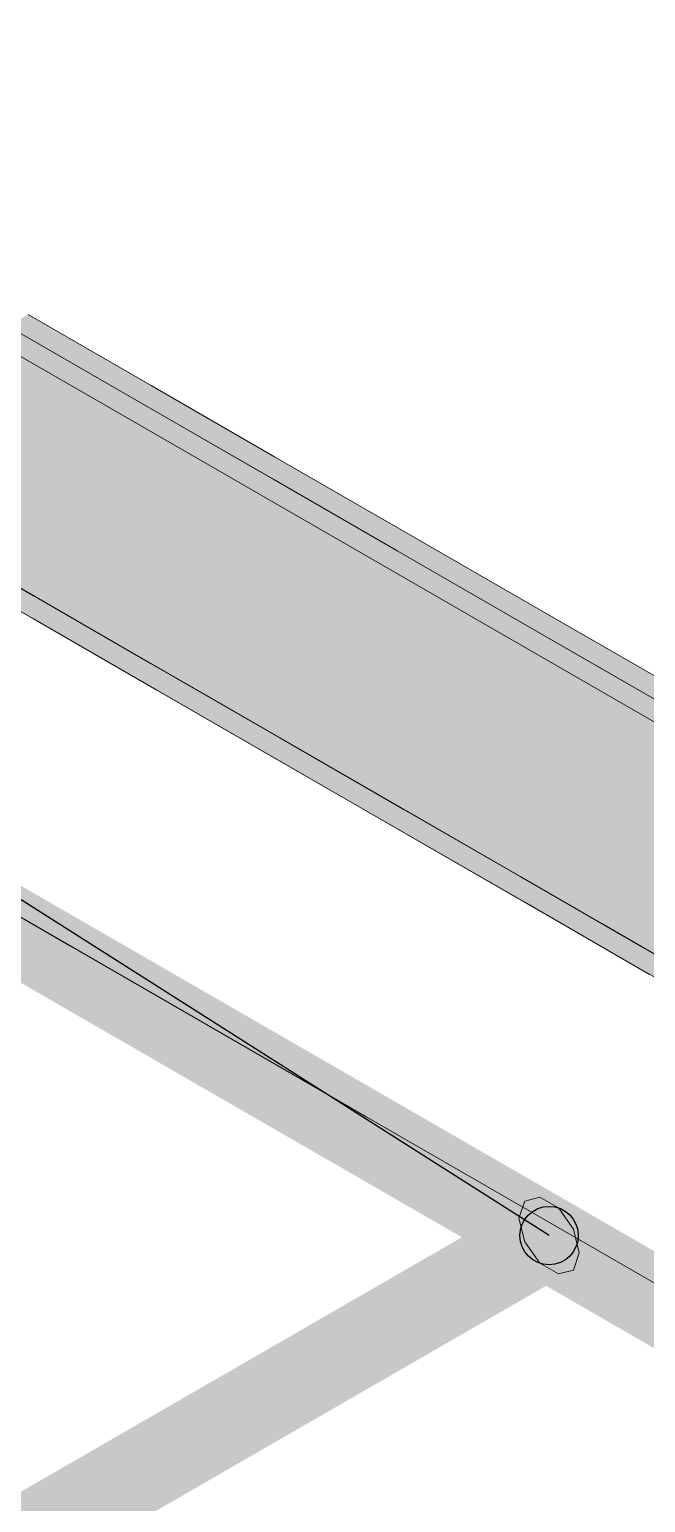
# Model space of a CAD drawing. Header units: metres. Extents: x 349021 to 349543, y 9281040 to 9281959.
# Drawn here: x 349208.0161 to 349208.1848, y 9281042.0137 to 9281042.4173 of the extents above; entities that cross this region are included whole.
import ezdxf

# ---------------------------------------------------------------- set-up
doc = ezdxf.new("R2010")
doc.units = ezdxf.units.M
doc.header["$LTSCALE"] = 0.25
doc.layers.add('ISO-3D', color=7, linetype='CONTINUOUS', lineweight=13)
doc.layers.add('ISO-3D-ARISTAS', color=250, linetype='CONTINUOUS', lineweight=13)
doc.layers.add('LLAMADAS-NUM', color=30, linetype='CONTINUOUS', lineweight=25, true_color=0xc05014)

msp = doc.modelspace()

# ---------------------------------------------------------------- linework, layer by layer
at = {"layer": 'ISO-3D', "true_color": 0x262a30}
for points in [[(349208.02999, 9281042.28648), (349207.99567, 9281042.3063), (349208.02999, 9281042.32458), (349207.99567, 9281042.3444)], [(349208.04944, 9281042.31335), (349208.01571, 9281042.33283), (349208.04944, 9281042.3197), (349208.01571, 9281042.33918)], [(349208.04944, 9281042.27842), (349208.01571, 9281042.2979), (349208.04944, 9281042.31335), (349208.01571, 9281042.33283)], [(349208.0643, 9281042.26667), (349208.02999, 9281042.28648), (349208.0643, 9281042.30477), (349208.02999, 9281042.32458)], [(349208.08318, 9281042.29387), (349208.04944, 9281042.31335), (349208.08318, 9281042.30022), (349208.04944, 9281042.3197)], [(349208.08318, 9281042.25895), (349208.04944, 9281042.27842), (349208.08318, 9281042.29387), (349208.04944, 9281042.31335)], [(349208.02999, 9281042.24838), (349207.99567, 9281042.2682), (349208.02999, 9281042.28648), (349207.99567, 9281042.3063)], [(349208.09862, 9281042.24686), (349208.0643, 9281042.26667), (349208.09862, 9281042.28496), (349208.0643, 9281042.30477)], [(349208.11692, 9281042.27439), (349208.08318, 9281042.29387), (349208.11692, 9281042.28074), (349208.08318, 9281042.30022)], [(349208.04944, 9281042.2435), (349208.01571, 9281042.26298), (349208.04944, 9281042.27842), (349208.01571, 9281042.2979)], [(349208.11692, 9281042.23947), (349208.08318, 9281042.25895), (349208.11692, 9281042.27439), (349208.08318, 9281042.29387)], [(349208.0643, 9281042.22857), (349208.02999, 9281042.24838), (349208.0643, 9281042.26667), (349208.02999, 9281042.28648)], [(349208.13294, 9281042.22704), (349208.09862, 9281042.24686), (349208.13294, 9281042.26514), (349208.09862, 9281042.28496)], [(349208.01719, 9281042.25577), (349207.98345, 9281042.27525), (349208.01719, 9281042.26212), (349207.98345, 9281042.2816)], [(349208.15065, 9281042.25492), (349208.11692, 9281042.27439), (349208.15065, 9281042.26127), (349208.11692, 9281042.28074)], [(349208.08318, 9281042.22402), (349208.04944, 9281042.2435), (349208.08318, 9281042.25895), (349208.04944, 9281042.27842)], [(349208.15065, 9281042.21999), (349208.11692, 9281042.23947), (349208.15065, 9281042.25492), (349208.11692, 9281042.27439)], [(349208.09862, 9281042.20876), (349208.0643, 9281042.22857), (349208.09862, 9281042.24686), (349208.0643, 9281042.26667)], [(349208.16726, 9281042.20723), (349208.13294, 9281042.22704), (349208.16726, 9281042.24533), (349208.13294, 9281042.26514)], [(349208.05093, 9281042.23629), (349208.01719, 9281042.25577), (349208.05093, 9281042.24264), (349208.01719, 9281042.26212)], [(349208.11692, 9281042.20454), (349208.08318, 9281042.22402), (349208.11692, 9281042.23947), (349208.08318, 9281042.25895)], [(349208.18439, 9281042.23544), (349208.15065, 9281042.25492), (349208.18439, 9281042.24179), (349208.15065, 9281042.26127)], [(349208.18439, 9281042.20051), (349208.15065, 9281042.21999), (349208.18439, 9281042.23544), (349208.15065, 9281042.25492)], [(349208.13294, 9281042.18894), (349208.09862, 9281042.20876), (349208.13294, 9281042.22704), (349208.09862, 9281042.24686)], [(349208.08466, 9281042.21682), (349208.05093, 9281042.23629), (349208.08466, 9281042.22317), (349208.05093, 9281042.24264)], [(349208.20157, 9281042.18742), (349208.16726, 9281042.20723), (349208.20157, 9281042.22552), (349208.16726, 9281042.24533)], [(349208.15065, 9281042.18507), (349208.11692, 9281042.20454), (349208.15065, 9281042.21999), (349208.11692, 9281042.23947)], [(349208.21812, 9281042.21596), (349208.18439, 9281042.23544), (349208.21812, 9281042.22231), (349208.18439, 9281042.24179)], [(349208.21812, 9281042.18104), (349208.18439, 9281042.20051), (349208.21812, 9281042.21596), (349208.18439, 9281042.23544)], [(349208.16726, 9281042.16913), (349208.13294, 9281042.18894), (349208.16726, 9281042.20723), (349208.13294, 9281042.22704)], [(349208.1184, 9281042.19734), (349208.08466, 9281042.21682), (349208.1184, 9281042.20369), (349208.08466, 9281042.22317)], [(349208.18439, 9281042.16559), (349208.15065, 9281042.18507), (349208.18439, 9281042.20051), (349208.15065, 9281042.21999)], [(349208.20157, 9281042.14932), (349208.16726, 9281042.16913), (349208.20157, 9281042.18742), (349208.16726, 9281042.20723)], [(349208.15213, 9281042.17786), (349208.1184, 9281042.19734), (349208.15213, 9281042.18421), (349208.1184, 9281042.20369)], [(349208.21812, 9281042.14611), (349208.18439, 9281042.16559), (349208.21812, 9281042.18104), (349208.18439, 9281042.20051)], [(349208.18587, 9281042.15838), (349208.15213, 9281042.17786), (349208.18587, 9281042.16473), (349208.15213, 9281042.18421)]]:
    msp.add_solid(points, dxfattribs=at)
at = {"layer": 'ISO-3D', "true_color": 0x2b2e35}
for points in [[(349208.04395, 9281042.31652), (349208.0137, 9281042.29906), (349208.01021, 9281042.336), (349207.97996, 9281042.31854)], [(349208.04944, 9281042.3197), (349208.04395, 9281042.31652), (349208.01571, 9281042.33918), (349208.01021, 9281042.336)], [(349208.04944, 9281042.31335), (349208.01645, 9281042.2943), (349208.01571, 9281042.33283), (349207.98271, 9281042.31378)], [(349208.08318, 9281042.30022), (349208.07768, 9281042.29705), (349208.04944, 9281042.3197), (349208.04395, 9281042.31652)], [(349208.07768, 9281042.29705), (349208.04744, 9281042.27958), (349208.04395, 9281042.31652), (349208.0137, 9281042.29906)], [(349208.01645, 9281042.2943), (349207.98345, 9281042.27525), (349207.98271, 9281042.31378), (349207.94972, 9281042.29473)], [(349208.08318, 9281042.29387), (349208.05018, 9281042.27482), (349208.04944, 9281042.31335), (349208.01645, 9281042.2943)], [(349208.04744, 9281042.27958), (349208.01719, 9281042.26212), (349208.0137, 9281042.29906), (349207.98345, 9281042.2816)], [(349208.11692, 9281042.28074), (349208.11142, 9281042.27757), (349208.08318, 9281042.30022), (349208.07768, 9281042.29705)], [(349208.11142, 9281042.27757), (349208.08117, 9281042.26011), (349208.07768, 9281042.29705), (349208.04744, 9281042.27958)], [(349208.05018, 9281042.27482), (349208.01719, 9281042.25577), (349208.01645, 9281042.2943), (349207.98345, 9281042.27525)], [(349208.11692, 9281042.27439), (349208.08392, 9281042.25534), (349208.08318, 9281042.29387), (349208.05018, 9281042.27482)], [(349208.08117, 9281042.26011), (349208.05093, 9281042.24264), (349208.04744, 9281042.27958), (349208.01719, 9281042.26212)], [(349208.15065, 9281042.26127), (349208.14515, 9281042.25809), (349208.11692, 9281042.28074), (349208.11142, 9281042.27757)], [(349208.14515, 9281042.25809), (349208.11491, 9281042.24063), (349208.11142, 9281042.27757), (349208.08117, 9281042.26011)], [(349208.03548, 9281042.25156), (349208.02999, 9281042.24838), (349208.00117, 9281042.27137), (349207.99567, 9281042.2682)], [(349208.08392, 9281042.25534), (349208.05093, 9281042.23629), (349208.05018, 9281042.27482), (349208.01719, 9281042.25577)], [(349208.15065, 9281042.25492), (349208.11766, 9281042.23587), (349208.11692, 9281042.27439), (349208.08392, 9281042.25534)], [(349208.11491, 9281042.24063), (349208.08466, 9281042.22317), (349208.08117, 9281042.26011), (349208.05093, 9281042.24264)], [(349208.18439, 9281042.24179), (349208.17889, 9281042.23861), (349208.15065, 9281042.26127), (349208.14515, 9281042.25809)], [(349208.11766, 9281042.23587), (349208.08466, 9281042.21682), (349208.08392, 9281042.25534), (349208.05093, 9281042.23629)], [(349208.17889, 9281042.23861), (349208.14864, 9281042.22115), (349208.14515, 9281042.25809), (349208.11491, 9281042.24063)], [(349208.18439, 9281042.23544), (349208.15139, 9281042.21639), (349208.15065, 9281042.25492), (349208.11766, 9281042.23587)], [(349208.0698, 9281042.23175), (349208.0643, 9281042.22857), (349208.03548, 9281042.25156), (349208.02999, 9281042.24838)], [(349208.14864, 9281042.22115), (349208.1184, 9281042.20369), (349208.11491, 9281042.24063), (349208.08466, 9281042.22317)], [(349208.21262, 9281042.21914), (349208.18238, 9281042.20167), (349208.17889, 9281042.23861), (349208.14864, 9281042.22115)], [(349208.21812, 9281042.22231), (349208.21262, 9281042.21914), (349208.18439, 9281042.24179), (349208.17889, 9281042.23861)], [(349208.15139, 9281042.21639), (349208.1184, 9281042.19734), (349208.11766, 9281042.23587), (349208.08466, 9281042.21682)], [(349208.21812, 9281042.21596), (349208.18513, 9281042.19691), (349208.18439, 9281042.23544), (349208.15139, 9281042.21639)], [(349208.10412, 9281042.21193), (349208.09862, 9281042.20876), (349208.0698, 9281042.23175), (349208.0643, 9281042.22857)], [(349208.18238, 9281042.20167), (349208.15213, 9281042.18421), (349208.14864, 9281042.22115), (349208.1184, 9281042.20369)], [(349208.24636, 9281042.19966), (349208.21611, 9281042.1822), (349208.21262, 9281042.21914), (349208.18238, 9281042.20167)], [(349208.18513, 9281042.19691), (349208.15213, 9281042.17786), (349208.15139, 9281042.21639), (349208.1184, 9281042.19734)], [(349208.13844, 9281042.19212), (349208.13294, 9281042.18894), (349208.10412, 9281042.21193), (349208.09862, 9281042.20876)], [(349208.21611, 9281042.1822), (349208.18587, 9281042.16473), (349208.18238, 9281042.20167), (349208.15213, 9281042.18421)], [(349208.21886, 9281042.17743), (349208.18587, 9281042.15838), (349208.18513, 9281042.19691), (349208.15213, 9281042.17786)], [(349208.17276, 9281042.17231), (349208.16726, 9281042.16913), (349208.13844, 9281042.19212), (349208.13294, 9281042.18894)], [(349208.20707, 9281042.15249), (349208.20157, 9281042.14932), (349208.17276, 9281042.17231), (349208.16726, 9281042.16913)]]:
    msp.add_solid(points, dxfattribs=at)
at = {"layer": 'ISO-3D', "true_color": 0x7c4f34}
for points in [[(349208.08628, 9281042.13948), (349208.08119, 9281042.13654), (349208.00368, 9281042.18717), (349207.99858, 9281042.18423)], [(349208.08119, 9281042.11842), (349208.08628, 9281042.12136), (349207.99858, 9281042.16611), (349208.00368, 9281042.16906)], [(349208.16889, 9281042.09179), (349208.16379, 9281042.08885), (349208.08628, 9281042.13948), (349208.08119, 9281042.13654)], [(349208.16379, 9281042.07073), (349208.16889, 9281042.07367), (349208.08119, 9281042.11842), (349208.08628, 9281042.12136)], [(349208.1558, 9281042.09736), (349208.16089, 9281042.09441), (349208.07319, 9281042.04966), (349208.07829, 9281042.04672)], [(349208.25149, 9281042.0441), (349208.2464, 9281042.04115), (349208.16889, 9281042.09179), (349208.16379, 9281042.08885)], [(349208.16089, 9281042.07629), (349208.1558, 9281042.07924), (349208.07829, 9281042.0286), (349208.07319, 9281042.03155)], [(349208.2464, 9281042.02304), (349208.25149, 9281042.02598), (349208.16379, 9281042.07073), (349208.16889, 9281042.07367)], [(349208.07319, 9281042.04966), (349208.07829, 9281042.04672), (349207.99059, 9281042.00197), (349207.99568, 9281041.99903)], [(349208.07829, 9281042.0286), (349208.07319, 9281042.03155), (349207.99568, 9281041.98091), (349207.99059, 9281041.98385)]]:
    msp.add_solid(points, dxfattribs=at)
at = {"layer": 'ISO-3D', "true_color": 0x603d28}
for points in [[(349208.09041, 9281042.1384), (349208.08628, 9281042.13948), (349208.0078, 9281042.1861), (349208.00368, 9281042.18717)], [(349208.09198, 9281042.13371), (349208.09041, 9281042.1384), (349208.00938, 9281042.18141), (349208.0078, 9281042.1861)], [(349208.07549, 9281042.12419), (349208.07706, 9281042.1195), (349207.99288, 9281042.17188), (349207.99446, 9281042.16719)], [(349208.07706, 9281042.1195), (349208.08119, 9281042.11842), (349207.99446, 9281042.16719), (349207.99858, 9281042.16611)], [(349208.17301, 9281042.09071), (349208.16889, 9281042.09179), (349208.09041, 9281042.1384), (349208.08628, 9281042.13948)], [(349208.17459, 9281042.08602), (349208.17301, 9281042.09071), (349208.09198, 9281042.13371), (349208.09041, 9281042.1384)], [(349208.15809, 9281042.0765), (349208.15967, 9281042.07181), (349208.07549, 9281042.12419), (349208.07706, 9281042.1195)], [(349208.15967, 9281042.07181), (349208.16379, 9281042.07073), (349208.07706, 9281042.1195), (349208.08119, 9281042.11842)], [(349208.25562, 9281042.04302), (349208.25149, 9281042.0441), (349208.17301, 9281042.09071), (349208.16889, 9281042.09179)], [(349208.25719, 9281042.03833), (349208.25562, 9281042.04302), (349208.17459, 9281042.08602), (349208.17301, 9281042.09071)], [(349208.2407, 9281042.0288), (349208.24227, 9281042.02412), (349208.15809, 9281042.0765), (349208.15967, 9281042.07181)], [(349208.24227, 9281042.02412), (349208.2464, 9281042.02304), (349208.15967, 9281042.07181), (349208.16379, 9281042.07073)]]:
    msp.add_solid(points, dxfattribs=at)
at = {"layer": 'ISO-3D', "true_color": 0x865538}
for points in [[(349208.08119, 9281042.13654), (349208.07706, 9281042.1307), (349207.99858, 9281042.18423), (349207.99446, 9281042.17839)], [(349208.08628, 9281042.12136), (349208.09041, 9281042.12721), (349208.00368, 9281042.16906), (349208.0078, 9281042.1749)], [(349208.16379, 9281042.08885), (349208.15967, 9281042.08301), (349208.08119, 9281042.13654), (349208.07706, 9281042.1307)], [(349208.16889, 9281042.07367), (349208.17301, 9281042.07951), (349208.08628, 9281042.12136), (349208.09041, 9281042.12721)], [(349208.2464, 9281042.04115), (349208.24227, 9281042.03531), (349208.16379, 9281042.08885), (349208.15967, 9281042.08301)], [(349208.25149, 9281042.02598), (349208.25562, 9281042.03182), (349208.16889, 9281042.07367), (349208.17301, 9281042.07951)]]:
    msp.add_solid(points, dxfattribs=at)
at = {"layer": 'ISO-3D', "true_color": 0x7b4f34}
for points in [[(349208.07706, 9281042.1307), (349208.07549, 9281042.12419), (349207.99446, 9281042.17839), (349207.99288, 9281042.17188)], [(349208.09041, 9281042.12721), (349208.09198, 9281042.13371), (349208.0078, 9281042.1749), (349208.00938, 9281042.18141)], [(349208.17301, 9281042.07951), (349208.17459, 9281042.08602), (349208.09041, 9281042.12721), (349208.09198, 9281042.13371)], [(349208.15967, 9281042.08301), (349208.15809, 9281042.0765), (349208.07706, 9281042.1307), (349208.07549, 9281042.12419)], [(349208.25562, 9281042.03182), (349208.25719, 9281042.03833), (349208.17301, 9281042.07951), (349208.17459, 9281042.08602)], [(349208.24227, 9281042.03531), (349208.2407, 9281042.0288), (349208.15967, 9281042.08301), (349208.15809, 9281042.0765)]]:
    msp.add_solid(points, dxfattribs=at)
at = {"layer": 'ISO-3D', "true_color": 0x67422b}
for points in [[(349208.15167, 9281042.09628), (349208.1558, 9281042.09736), (349208.06907, 9281042.04858), (349208.07319, 9281042.04966)], [(349208.16502, 9281042.07737), (349208.16089, 9281042.07629), (349208.08241, 9281042.02968), (349208.07829, 9281042.0286)], [(349208.06907, 9281042.04858), (349208.07319, 9281042.04966), (349207.98646, 9281042.00089), (349207.99059, 9281042.00197)], [(349208.08241, 9281042.02968), (349208.07829, 9281042.0286), (349207.99981, 9281041.98199), (349207.99568, 9281041.98091)]]:
    msp.add_solid(points, dxfattribs=at)
at = {"layer": 'ISO-3D', "true_color": 0x6f472f}
for points in [[(349208.15835, 9281042.08682), (349208.15167, 9281042.09628), (349208.1558, 9281042.09736)], [(349208.15835, 9281042.08682), (349208.1558, 9281042.09736), (349208.16089, 9281042.09441)], [(349208.15835, 9281042.08682), (349208.1501, 9281042.09159), (349208.15167, 9281042.09628)], [(349208.15835, 9281042.08682), (349208.16089, 9281042.09441), (349208.16502, 9281042.08857)], [(349208.15835, 9281042.08682), (349208.15167, 9281042.08508), (349208.1501, 9281042.09159)], [(349208.15835, 9281042.08682), (349208.1558, 9281042.07924), (349208.15167, 9281042.08508)], [(349208.15835, 9281042.08682), (349208.16089, 9281042.07629), (349208.1558, 9281042.07924)], [(349208.15835, 9281042.08682), (349208.16502, 9281042.08857), (349208.16659, 9281042.08206)], [(349208.15835, 9281042.08682), (349208.16502, 9281042.07737), (349208.16089, 9281042.07629)], [(349208.15835, 9281042.08682), (349208.16659, 9281042.08206), (349208.16502, 9281042.07737)]]:
    msp.add_solid(points, dxfattribs=at)
at = {"layer": 'ISO-3D', "true_color": 0x553624}
for points in [[(349208.1501, 9281042.09159), (349208.15167, 9281042.09628), (349208.06749, 9281042.0439), (349208.06907, 9281042.04858)], [(349208.16659, 9281042.08206), (349208.16502, 9281042.07737), (349208.08399, 9281042.03437), (349208.08241, 9281042.02968)], [(349208.06749, 9281042.0439), (349208.06907, 9281042.04858), (349207.98489, 9281041.9962), (349207.98646, 9281042.00089)], [(349208.08399, 9281042.03437), (349208.08241, 9281042.02968), (349208.00138, 9281041.98668), (349207.99981, 9281041.98199)]]:
    msp.add_solid(points, dxfattribs=at)
at = {"layer": 'ISO-3D', "true_color": 0x7f5135}
for points in [[(349208.16089, 9281042.09441), (349208.16502, 9281042.08857), (349208.07829, 9281042.04672), (349208.08241, 9281042.04088)], [(349208.1558, 9281042.07924), (349208.15167, 9281042.08508), (349208.07319, 9281042.03155), (349208.06907, 9281042.03739)], [(349208.07829, 9281042.04672), (349208.08241, 9281042.04088), (349207.99568, 9281041.99903), (349207.99981, 9281041.99319)], [(349208.07319, 9281042.03155), (349208.06907, 9281042.03739), (349207.99059, 9281041.98385), (349207.98646, 9281041.98969)]]:
    msp.add_solid(points, dxfattribs=at)
at = {"layer": 'ISO-3D', "true_color": 0x70472f}
for points in [[(349208.15167, 9281042.08508), (349208.1501, 9281042.09159), (349208.06907, 9281042.03739), (349208.06749, 9281042.0439)], [(349208.16502, 9281042.08857), (349208.16659, 9281042.08206), (349208.08241, 9281042.04088), (349208.08399, 9281042.03437)], [(349208.06907, 9281042.03739), (349208.06749, 9281042.0439), (349207.98646, 9281041.98969), (349207.98489, 9281041.9962)], [(349208.08241, 9281042.04088), (349208.08399, 9281042.03437), (349207.99981, 9281041.99319), (349208.00138, 9281041.98668)]]:
    msp.add_solid(points, dxfattribs=at)
at = {"layer": 'ISO-3D-ARISTAS', "color": 250}
for p, q in [((349207.8584, 9281042.4173), (349208.02727, 9281042.3198)), ((349207.8584, 9281042.4173), (349208.02727, 9281042.3198)), ((349207.99567, 9281042.3444), (349208.02999, 9281042.32458)), ((349208.01571, 9281042.33918), (349208.04944, 9281042.3197)), ((349208.01571, 9281042.33918), (349208.04944, 9281042.3197)), ((349208.01571, 9281042.33283), (349208.04944, 9281042.31335)), ((349208.02999, 9281042.32458), (349208.0643, 9281042.30477)), ((349208.02727, 9281042.3198), (349208.19615, 9281042.2223)), ((349208.02727, 9281042.3198), (349208.19615, 9281042.2223)), ((349208.04944, 9281042.3197), (349208.08318, 9281042.30022)), ((349208.04944, 9281042.3197), (349208.08318, 9281042.30022)), ((349208.04944, 9281042.31335), (349208.08318, 9281042.29387)), ((349208.0643, 9281042.30477), (349208.09862, 9281042.28496)), ((349208.08318, 9281042.30022), (349208.11692, 9281042.28074)), ((349208.08318, 9281042.30022), (349208.11692, 9281042.28074)), ((349208.08318, 9281042.29387), (349208.11692, 9281042.27439)), ((349208.09862, 9281042.28496), (349208.13294, 9281042.26514)), ((349208.01719, 9281042.26212), (349207.98345, 9281042.2816)), ((349207.98345, 9281042.2816), (349208.01719, 9281042.26212)), ((349208.11692, 9281042.28074), (349208.15065, 9281042.26127)), ((349208.11692, 9281042.28074), (349208.15065, 9281042.26127)), ((349208.01719, 9281042.25577), (349207.98345, 9281042.27525)), ((349208.01719, 9281042.25577), (349207.98345, 9281042.27525)), ((349208.00117, 9281042.27137), (349208.03548, 9281042.25156)), ((349208.11692, 9281042.27439), (349208.15065, 9281042.25492)), ((349208.02999, 9281042.24838), (349207.99567, 9281042.2682)), ((349208.02999, 9281042.24838), (349207.99567, 9281042.2682)), ((349208.02727, 9281042.16615), (349207.8584, 9281042.26365)), ((349208.04944, 9281042.2435), (349208.01571, 9281042.26298)), ((349208.13294, 9281042.26514), (349208.16726, 9281042.24533)), ((349208.05093, 9281042.24264), (349208.01719, 9281042.26212)), ((349208.01719, 9281042.26212), (349208.05093, 9281042.24264)), ((349208.15065, 9281042.26127), (349208.18439, 9281042.24179)), ((349208.15065, 9281042.26127), (349208.18439, 9281042.24179)), ((349208.05093, 9281042.23629), (349208.01719, 9281042.25577)), ((349208.05093, 9281042.23629), (349208.01719, 9281042.25577)), ((349208.15065, 9281042.25492), (349208.18439, 9281042.23544)), ((349208.03548, 9281042.25156), (349208.0698, 9281042.23175)), ((349208.0643, 9281042.22857), (349208.02999, 9281042.24838)), ((349208.0643, 9281042.22857), (349208.02999, 9281042.24838)), ((349208.08318, 9281042.22402), (349208.04944, 9281042.2435)), ((349208.08466, 9281042.22317), (349208.05093, 9281042.24264)), ((349208.05093, 9281042.24264), (349208.08466, 9281042.22317)), ((349208.16726, 9281042.24533), (349208.20157, 9281042.22552)), ((349208.18439, 9281042.24179), (349208.21812, 9281042.22231)), ((349208.18439, 9281042.24179), (349208.21812, 9281042.22231)), ((349208.08466, 9281042.21682), (349208.05093, 9281042.23629)), ((349208.08466, 9281042.21682), (349208.05093, 9281042.23629)), ((349208.18439, 9281042.23544), (349208.21812, 9281042.21596)), ((349208.0698, 9281042.23175), (349208.10412, 9281042.21193)), ((349208.09862, 9281042.20876), (349208.0643, 9281042.22857)), ((349208.09862, 9281042.20876), (349208.0643, 9281042.22857)), ((349208.11692, 9281042.20454), (349208.08318, 9281042.22402)), ((349208.1184, 9281042.20369), (349208.08466, 9281042.22317)), ((349208.08466, 9281042.22317), (349208.1184, 9281042.20369)), ((349207.94174, 9281042.21553), (349208.10843, 9281042.1193)), ((349208.1184, 9281042.19734), (349208.08466, 9281042.21682)), ((349208.1184, 9281042.19734), (349208.08466, 9281042.21682)), ((349208.10412, 9281042.21193), (349208.13844, 9281042.19212)), ((349208.13294, 9281042.18894), (349208.09862, 9281042.20876)), ((349208.13294, 9281042.18894), (349208.09862, 9281042.20876)), ((349208.15065, 9281042.18507), (349208.11692, 9281042.20454)), ((349208.15213, 9281042.18421), (349208.1184, 9281042.20369)), ((349208.1184, 9281042.20369), (349208.15213, 9281042.18421)), ((349208.15213, 9281042.17786), (349208.1184, 9281042.19734)), ((349208.15213, 9281042.17786), (349208.1184, 9281042.19734)), ((349208.13844, 9281042.19212), (349208.17276, 9281042.17231)), ((349208.16726, 9281042.16913), (349208.13294, 9281042.18894)), ((349208.16726, 9281042.16913), (349208.13294, 9281042.18894)), ((349208.18439, 9281042.16559), (349208.15065, 9281042.18507)), ((349208.18587, 9281042.16473), (349208.15213, 9281042.18421)), ((349208.15213, 9281042.18421), (349208.18587, 9281042.16473)), ((349208.18587, 9281042.15838), (349208.15213, 9281042.17786)), ((349208.18587, 9281042.15838), (349208.15213, 9281042.17786)), ((349208.17276, 9281042.17231), (349208.20707, 9281042.15249)), ((349208.19615, 9281042.06865), (349208.02727, 9281042.16615)), ((349208.20157, 9281042.14932), (349208.16726, 9281042.16913)), ((349208.20157, 9281042.14932), (349208.16726, 9281042.16913)), ((349208.21812, 9281042.14611), (349208.18439, 9281042.16559)), ((349208.10843, 9281042.1193), (349208.27511, 9281042.02306)), ((349208.15167, 9281042.09628), (349208.1558, 9281042.09736)), ((349208.15167, 9281042.09628), (349208.1558, 9281042.09736)), ((349208.1558, 9281042.09736), (349208.16089, 9281042.09441)), ((349208.1558, 9281042.09736), (349208.16089, 9281042.09441)), ((349208.1501, 9281042.09159), (349208.15167, 9281042.09628)), ((349208.1501, 9281042.09159), (349208.15167, 9281042.09628)), ((349208.16089, 9281042.09441), (349208.16502, 9281042.08857)), ((349208.16089, 9281042.09441), (349208.16502, 9281042.08857)), ((349208.15167, 9281042.08508), (349208.1501, 9281042.09159)), ((349208.15167, 9281042.08508), (349208.1501, 9281042.09159)), ((349208.16502, 9281042.08857), (349208.16659, 9281042.08206)), ((349208.16502, 9281042.08857), (349208.16659, 9281042.08206)), ((349208.1558, 9281042.07924), (349208.15167, 9281042.08508)), ((349208.1558, 9281042.07924), (349208.15167, 9281042.08508)), ((349208.16659, 9281042.08206), (349208.16502, 9281042.07737)), ((349208.16659, 9281042.08206), (349208.16502, 9281042.07737)), ((349208.16089, 9281042.07629), (349208.1558, 9281042.07924)), ((349208.16089, 9281042.07629), (349208.1558, 9281042.07924)), ((349208.16502, 9281042.07737), (349208.16089, 9281042.07629)), ((349208.16502, 9281042.07737), (349208.16089, 9281042.07629))]:
    msp.add_line(p, q, dxfattribs=at)
at = {"layer": 'LLAMADAS-NUM'}
msp.add_line((349208.15835, 9281042.08682), (349207.97209, 9281042.20535), dxfattribs=at)
msp.add_circle((349208.15835, 9281042.08682), 0.008, dxfattribs=at)

doc.saveas('drawing.dxf')
